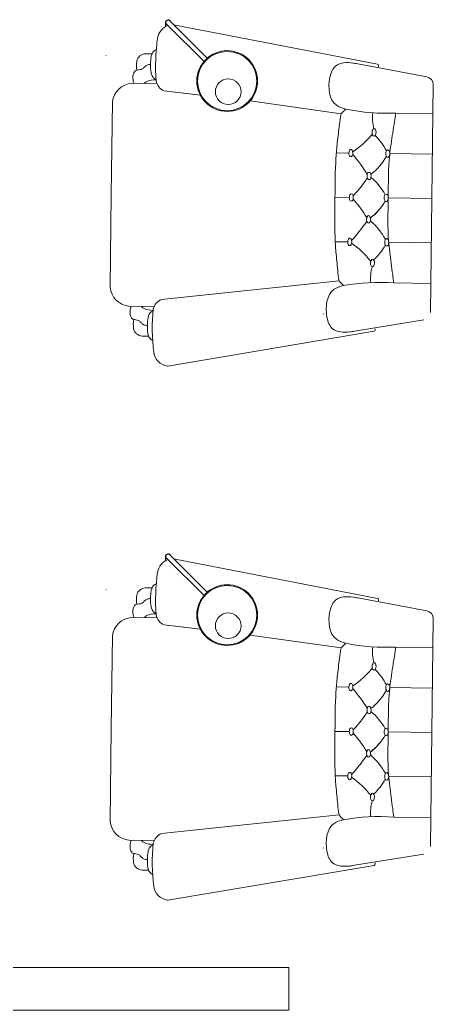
# Model space of a CAD drawing. Header units: centimetres. Extents: x -72470 to -43129, y -18750 to -16337.
# Drawn here: x -55441.2 to -55344.5, y -18414.4 to -18182.6 of the extents above; entities that cross this region are included whole.
import ezdxf

# ---------------------------------------------------------------- set-up
doc = ezdxf.new("R2010")
doc.units = ezdxf.units.CM
doc.header["$MEASUREMENT"] = 0
doc.layers.add('TEFRIS', color=30, linetype='Continuous', lineweight=9)

msp = doc.modelspace()

# ---------------------------------------------------------------- linework, layer by layer
at = {"layer": 'TEFRIS', "color": 0, "linetype": 'Continuous'}
for p, q in [((-55407.09, -18183.23), (-55407.1, -18184.2)), ((-55398.06, -18192.41), (-55406.85, -18183.63)), ((-55397.31, -18191.66), (-55406.1, -18182.87)), ((-55405.2, -18183.77), (-55357.51, -18193.04)), ((-55421.04, -18191.01), (-55421.02, -18190.99)), ((-55421.02, -18190.99), (-55421.04, -18191.01)), ((-55410.24, -18190.59), (-55411.77, -18190.58)), ((-55410.24, -18190.59), (-55411.77, -18190.58)), ((-55362.14, -18192.94), (-55346.01, -18195.97)), ((-55357.3, -18193.65), (-55357.29, -18193.3)), ((-55409.12, -18197.57), (-55415.01, -18197.5)), ((-55409.12, -18197.57), (-55415.01, -18197.5)), ((-55344.49, -18197.75), (-55344.78, -18224.45)), ((-55407.43, -18199.25), (-55398.88, -18200.26)), ((-55407.43, -18199.25), (-55398.97, -18200.25)), ((-55419.51, -18201.81), (-55419.78, -18223.53)), ((-55419.51, -18201.81), (-55419.78, -18223.53)), ((-55387.31, -18201.63), (-55366.02, -18204.63)), ((-55353.19, -18204.46), (-55344.54, -18204.57)), ((-55364.22, -18213.82), (-55367.14, -18213.78)), ((-55344.66, -18214.06), (-55354.63, -18213.94)), ((-55354.63, -18213.94), (-55344.66, -18214.06)), ((-55420.05, -18245.24), (-55419.78, -18223.53)), ((-55420.05, -18245.24), (-55419.78, -18223.53)), ((-55364.11, -18224.21), (-55367.46, -18224.17)), ((-55364.11, -18224.21), (-55367.46, -18224.17)), ((-55364.11, -18224.21), (-55367.46, -18224.17)), ((-55364.11, -18224.21), (-55367.46, -18224.17)), ((-55355, -18224.32), (-55344.78, -18224.45)), ((-55355, -18224.32), (-55344.78, -18224.45)), ((-55355, -18224.32), (-55344.78, -18224.45)), ((-55355, -18224.32), (-55344.78, -18224.45)), ((-55355, -18224.32), (-55344.78, -18224.45)), ((-55355, -18224.32), (-55344.78, -18224.45)), ((-55355, -18224.32), (-55344.78, -18224.45)), ((-55355, -18224.32), (-55344.78, -18224.45)), ((-55355, -18224.32), (-55344.78, -18224.45)), ((-55355, -18224.32), (-55344.78, -18224.45)), ((-55355, -18224.32), (-55344.78, -18224.45)), ((-55355, -18224.32), (-55344.78, -18224.45)), ((-55355, -18224.32), (-55344.78, -18224.45)), ((-55355, -18224.32), (-55344.78, -18224.45)), ((-55355, -18224.32), (-55344.78, -18224.45)), ((-55355, -18224.32), (-55344.78, -18224.45)), ((-55345.15, -18251.14), (-55344.78, -18224.45)), ((-55364.47, -18234.59), (-55367.4, -18234.56)), ((-55344.91, -18234.83), (-55354.89, -18234.71)), ((-55354.88, -18234.71), (-55344.91, -18234.83)), ((-55356.93, -18238.46), (-55356.97, -18238.46)), ((-55356.97, -18238.46), (-55356.93, -18238.46)), ((-55408.03, -18248.1), (-55366.5, -18243.74)), ((-55353.68, -18244.22), (-55345.03, -18244.32)), ((-55409.76, -18249.73), (-55415.65, -18249.66)), ((-55370.17, -18251.5), (-55370.19, -18251.47)), ((-55370.19, -18251.47), (-55370.17, -18251.5)), ((-55362.91, -18255.52), (-55346.71, -18252.88)), ((-55411.05, -18256.68), (-55412.58, -18256.66)), ((-55406.59, -18263.69), (-55358.28, -18255.54)), ((-55358.05, -18254.93), (-55358.05, -18255.28)), ((-55397.31, -18316.66), (-55406.1, -18307.87)), ((-55407.09, -18308.23), (-55407.1, -18309.2)), ((-55398.06, -18317.41), (-55406.85, -18308.63)), ((-55405.2, -18308.77), (-55357.51, -18318.04)), ((-55421.04, -18316.01), (-55421.02, -18315.99)), ((-55421.02, -18315.99), (-55421.04, -18316.01)), ((-55410.24, -18315.59), (-55411.77, -18315.58)), ((-55410.24, -18315.59), (-55411.77, -18315.58)), ((-55362.14, -18317.94), (-55346.01, -18320.97)), ((-55357.3, -18318.65), (-55357.29, -18318.3)), ((-55409.12, -18322.57), (-55415.01, -18322.5)), ((-55409.12, -18322.57), (-55415.01, -18322.5)), ((-55344.49, -18322.75), (-55344.78, -18349.45)), ((-55407.43, -18324.25), (-55398.88, -18325.26)), ((-55407.43, -18324.25), (-55398.97, -18325.25)), ((-55419.51, -18326.81), (-55419.78, -18348.53)), ((-55419.51, -18326.81), (-55419.78, -18348.53)), ((-55387.31, -18326.63), (-55366.02, -18329.63)), ((-55353.19, -18329.46), (-55344.54, -18329.57)), ((-55364.22, -18338.82), (-55367.14, -18338.78)), ((-55344.66, -18339.06), (-55354.63, -18338.94)), ((-55354.63, -18338.94), (-55344.66, -18339.06)), ((-55420.05, -18370.24), (-55419.78, -18348.53)), ((-55420.05, -18370.24), (-55419.78, -18348.53)), ((-55364.11, -18349.21), (-55367.46, -18349.17)), ((-55364.11, -18349.21), (-55367.46, -18349.17)), ((-55364.11, -18349.21), (-55367.46, -18349.17)), ((-55364.11, -18349.21), (-55367.46, -18349.17)), ((-55355, -18349.32), (-55344.78, -18349.45)), ((-55355, -18349.32), (-55344.78, -18349.45)), ((-55355, -18349.32), (-55344.78, -18349.45)), ((-55355, -18349.32), (-55344.78, -18349.45)), ((-55355, -18349.32), (-55344.78, -18349.45)), ((-55355, -18349.32), (-55344.78, -18349.45)), ((-55355, -18349.32), (-55344.78, -18349.45)), ((-55355, -18349.32), (-55344.78, -18349.45)), ((-55355, -18349.32), (-55344.78, -18349.45)), ((-55355, -18349.32), (-55344.78, -18349.45)), ((-55355, -18349.32), (-55344.78, -18349.45)), ((-55355, -18349.32), (-55344.78, -18349.45)), ((-55355, -18349.32), (-55344.78, -18349.45)), ((-55355, -18349.32), (-55344.78, -18349.45)), ((-55355, -18349.32), (-55344.78, -18349.45)), ((-55355, -18349.32), (-55344.78, -18349.45)), ((-55345.15, -18376.14), (-55344.78, -18349.45)), ((-55364.47, -18359.59), (-55367.4, -18359.56)), ((-55344.91, -18359.83), (-55354.89, -18359.71)), ((-55354.88, -18359.71), (-55344.91, -18359.83)), ((-55356.93, -18363.46), (-55356.97, -18363.46)), ((-55356.97, -18363.46), (-55356.93, -18363.46)), ((-55408.03, -18373.1), (-55366.5, -18368.74)), ((-55353.68, -18369.22), (-55345.03, -18369.32)), ((-55409.76, -18374.73), (-55415.65, -18374.66)), ((-55370.17, -18376.5), (-55370.19, -18376.47)), ((-55370.19, -18376.47), (-55370.17, -18376.5)), ((-55362.91, -18380.52), (-55346.71, -18377.88)), ((-55411.05, -18381.68), (-55412.58, -18381.66)), ((-55406.59, -18388.69), (-55358.28, -18380.54)), ((-55358.05, -18379.93), (-55358.05, -18380.28)), ((-55578.29, -18404.44), (-55378.29, -18404.44)), ((-55378.29, -18404.44), (-55378.29, -18414.44)), ((-55578.29, -18414.44), (-55378.29, -18414.44))]:
    msp.add_line(p, q, dxfattribs=at)
for centre, radius in [((-55392.67, -18196.96), 7.11), ((-55392.67, -18196.96), 6.93), ((-55392.44, -18199.46), 3), ((-55392.67, -18321.96), 7.11), ((-55392.67, -18321.96), 6.93), ((-55392.44, -18324.46), 3)]:
    msp.add_circle(centre, radius, dxfattribs=at)
for centre, radius, start, end in [((-55406.48, -18183.24), 0.61, 14.606, 252.4442), ((-55406.48, -18183.25), 0.533, 45.0338, 225.0338), ((-55405.12, -18187.54), 3.88, 111.6356, 170.7089), ((-55362.81, -18193.66), 46.62, 171.6806, 184.0411), ((-55362.81, -18193.66), 46.62, 171.6806, 184.0411), ((-55411.68, -18192.75), 2.17, 92.4185, 168.0967), ((-55411.68, -18192.75), 2.17, 92.4185, 168.0967), ((-55407.22, -18193.45), 6.68, 170.0937, 188.4978), ((-55407.22, -18193.45), 6.68, 170.0937, 188.4978), ((-55357.56, -18193.3), 0.267, 359.2957, 79.8669), ((-55346.27, -18197.73), 1.78, 359.3696, 81.6735), ((-55414.57, -18202.46), 4.98, 95.0614, 172.4578), ((-55414.57, -18202.46), 4.98, 95.0614, 172.4578), ((-55406.17, -18196.28), 3.22, 191.7932, 246.889), ((-55406.17, -18196.28), 3.22, 191.7932, 246.889), ((-55355.28, -18214.24), 14.41, 132.1371, 138.192), ((-55355.3, -18155.5), 49.01, 258.641, 272.4611), ((-55348.91, -18205.62), 9.77, 172.8406, 194.7253), ((-55375.07, -18195.96), 21.15, 303.8122, 320.5526), ((-55368.27, -18220.04), 14.52, 27.7043, 45.2955), ((-55392.89, -18239.7), 39.08, 32.4101, 40.8154), ((-55368.12, -18207.51), 14.52, 308.6458, 330.8872), ((-55379.41, -18207.66), 22.87, 315.0953, 328.5273), ((-55368.24, -18230.58), 14.37, 29.2352, 50.2572), ((-55380.07, -18240.47), 23.12, 29.8645, 43.2245), ((-55379.82, -18240.38), 22.87, 30.0642, 43.4962), ((-55368.24, -18217.71), 14.52, 308.6458, 329.5578), ((-55368.08, -18217.74), 14.37, 308.3343, 329.3563), ((-55392.5, -18208.01), 39.08, 317.776, 326.1814), ((-55368.52, -18240.81), 14.52, 27.7043, 49.9457), ((-55375.76, -18252.18), 21.15, 38.0389, 54.7793), ((-55368.37, -18228.28), 14.52, 313.296, 330.8872), ((-55349.37, -18243.17), 9.77, 163.8661, 185.7509), ((-55415.09, -18244.71), 4.98, 186.1337, 263.5301), ((-55355.53, -18234.4), 14.41, 220.3995, 226.4544), ((-55356.99, -18293.12), 49.01, 86.1303, 99.9504), ((-55406.84, -18251.09), 3.22, 111.7025, 166.7983), ((-55363.57, -18254.79), 46.62, 174.5504, 186.9109), ((-55407.96, -18253.9), 6.68, 170.0937, 188.4978), ((-55412.44, -18254.49), 2.17, 190.4948, 266.173), ((-55358.32, -18255.27), 0.267, 278.7246, 359.2957), ((-55406.01, -18259.86), 3.88, 187.8826, 260.681), ((-55406.48, -18308.24), 0.61, 14.606, 252.4442), ((-55406.48, -18308.25), 0.533, 45.0338, 225.0338), ((-55405.12, -18312.54), 3.88, 111.6356, 170.7089), ((-55362.81, -18318.66), 46.62, 171.6806, 184.0411), ((-55362.81, -18318.66), 46.62, 171.6806, 184.0411), ((-55411.68, -18317.75), 2.17, 92.4185, 168.0967), ((-55411.68, -18317.75), 2.17, 92.4185, 168.0967), ((-55407.22, -18318.45), 6.68, 170.0937, 188.4978), ((-55407.22, -18318.45), 6.68, 170.0937, 188.4978), ((-55357.56, -18318.3), 0.267, 359.2957, 79.8669), ((-55346.27, -18322.73), 1.78, 359.3696, 81.6735), ((-55414.57, -18327.46), 4.98, 95.0614, 172.4578), ((-55414.57, -18327.46), 4.98, 95.0614, 172.4578), ((-55406.17, -18321.28), 3.22, 191.7932, 246.889), ((-55406.17, -18321.28), 3.22, 191.7932, 246.889), ((-55355.28, -18339.24), 14.41, 132.1371, 138.192), ((-55355.3, -18280.5), 49.01, 258.641, 272.4611), ((-55348.91, -18330.62), 9.77, 172.8406, 194.7253), ((-55375.07, -18320.96), 21.15, 303.8122, 320.5526), ((-55368.27, -18345.04), 14.52, 27.7043, 45.2955), ((-55392.89, -18364.7), 39.08, 32.4101, 40.8154), ((-55368.12, -18332.51), 14.52, 308.6458, 330.8872), ((-55379.41, -18332.66), 22.87, 315.0953, 328.5273), ((-55368.24, -18355.58), 14.37, 29.2352, 50.2572), ((-55380.07, -18365.47), 23.12, 29.8645, 43.2245), ((-55379.82, -18365.38), 22.87, 30.0642, 43.4962), ((-55368.24, -18342.71), 14.52, 308.6458, 329.5578), ((-55368.08, -18342.74), 14.37, 308.3343, 329.3563), ((-55392.5, -18333.01), 39.08, 317.776, 326.1814), ((-55368.52, -18365.81), 14.52, 27.7043, 49.9457), ((-55375.76, -18377.18), 21.15, 38.0389, 54.7793), ((-55368.37, -18353.28), 14.52, 313.296, 330.8872), ((-55349.37, -18368.17), 9.77, 163.8661, 185.7509), ((-55415.09, -18369.71), 4.98, 186.1337, 263.5301), ((-55355.53, -18359.4), 14.41, 220.3995, 226.4544), ((-55356.99, -18418.12), 49.01, 86.1303, 99.9504), ((-55406.84, -18376.09), 3.22, 111.7025, 166.7983), ((-55363.57, -18379.79), 46.62, 174.5504, 186.9109), ((-55407.96, -18378.9), 6.68, 170.0937, 188.4978), ((-55412.44, -18379.49), 2.17, 190.4948, 266.173), ((-55358.32, -18380.27), 0.267, 278.7246, 359.2957), ((-55406.01, -18384.86), 3.88, 187.8826, 260.681)]:
    msp.add_arc(centre, radius, start, end, dxfattribs=at)
for centre, major_axis in [((-55358.32, -18208.98), (0.011, 0.891)), ((-55355.1, -18213.93), (0.011, 0.891)), ((-55359.49, -18219.18), (0.011, 0.891)), ((-55364, -18234.6), (-0.011, -0.891)), ((-55358.32, -18333.98), (0.011, 0.891)), ((-55355.1, -18338.93), (0.011, 0.891)), ((-55359.49, -18344.18), (0.011, 0.891)), ((-55364, -18359.6), (-0.011, -0.891))]:
    msp.add_ellipse(centre, major_axis=major_axis, ratio=0.528462, dxfattribs=at)
at = {"layer": 'TEFRIS', "color": 0, "linetype": 'Continuous', "extrusion": (0, 0, -1)}
for centre, major_axis in [((-55363.75, -18213.83), (0.011, 0.891)), ((-55359.61, -18229.35), (-0.011, -0.891)), ((-55355.35, -18234.71), (-0.011, -0.891)), ((-55358.69, -18239.57), (-0.011, -0.891)), ((-55363.75, -18338.83), (0.011, 0.891)), ((-55359.61, -18354.35), (-0.011, -0.891)), ((-55355.35, -18359.71), (-0.011, -0.891)), ((-55358.69, -18364.57), (-0.011, -0.891))]:
    msp.add_ellipse(centre, major_axis=major_axis, ratio=0.528462, dxfattribs=at)
for centre, major_axis in [((-55363.64, -18224.22), (0.011, 0.891)), ((-55363.64, -18224.22), (0.011, 0.891)), ((-55355.47, -18224.32), (-0.011, -0.891)), ((-55355.47, -18224.32), (-0.011, -0.891)), ((-55363.64, -18349.22), (0.011, 0.891)), ((-55363.64, -18349.22), (0.011, 0.891)), ((-55355.47, -18349.32), (-0.011, -0.891)), ((-55355.47, -18349.32), (-0.011, -0.891))]:
    msp.add_ellipse(centre, major_axis=major_axis, ratio=0.528462, start_param=4.712389, end_param=7.853982, dxfattribs=at)
at = {"layer": 'TEFRIS', "color": 0, "linetype": 'Continuous'}
for centre, major_axis in [((-55363.64, -18224.22), (-0.011, -0.891)), ((-55363.64, -18224.22), (-0.011, -0.891)), ((-55355.47, -18224.32), (0.011, 0.891)), ((-55355.47, -18224.32), (0.011, 0.891)), ((-55363.64, -18349.22), (-0.011, -0.891)), ((-55363.64, -18349.22), (-0.011, -0.891)), ((-55355.47, -18349.32), (0.011, 0.891)), ((-55355.47, -18349.32), (0.011, 0.891))]:
    msp.add_ellipse(centre, major_axis=major_axis, ratio=0.528462, start_param=4.712389, end_param=7.853982, dxfattribs=at)
for points, knots in [([(-55409.27, -18189.66), (-55409.36, -18189.69), (-55409.73, -18189.83), (-55410.21, -18190.38), (-55410.54, -18191.55), (-55410.58, -18192.46), (-55410.6, -18193.08)], [0.35656, 0.35656, 0.35656, 0.35656, 0.689135, 1.682823, 2.666935, 4.752611, 4.752611, 4.752611, 4.752611]), ([(-55409.27, -18189.66), (-55409.36, -18189.69), (-55409.73, -18189.83), (-55410.21, -18190.38), (-55410.54, -18191.55), (-55410.58, -18192.46), (-55410.6, -18193.08)], [0.35656, 0.35656, 0.35656, 0.35656, 0.689135, 1.682823, 2.666935, 4.752611, 4.752611, 4.752611, 4.752611]), ([(-55410.6, -18193.08), (-55410.89, -18193.1), (-55411.41, -18193.16), (-55412.03, -18193.64), (-55412.45, -18194.13), (-55413.06, -18194.33), (-55413.49, -18194.38), (-55413.78, -18194.43), (-55413.83, -18194.44)], [0.305843, 0.305843, 0.305843, 0.305843, 1.255346, 2.040427, 2.89202, 3.384438, 4.174918, 4.355007, 4.355007, 4.355007, 4.355007]), ([(-55410.6, -18193.08), (-55410.89, -18193.1), (-55411.41, -18193.16), (-55412.03, -18193.64), (-55412.45, -18194.13), (-55413.06, -18194.33), (-55413.49, -18194.38), (-55413.78, -18194.43), (-55413.83, -18194.44)], [0.305843, 0.305843, 0.305843, 0.305843, 1.255346, 2.040427, 2.89202, 3.384438, 4.174918, 4.355007, 4.355007, 4.355007, 4.355007]), ([(-55409.36, -18196.53), (-55409.45, -18196.5), (-55409.81, -18196.35), (-55410.28, -18195.79), (-55410.58, -18194.61), (-55410.59, -18193.7), (-55410.6, -18193.08)], [0.372389, 0.372389, 0.372389, 0.372389, 0.689135, 1.682823, 2.666935, 4.752611, 4.752611, 4.752611, 4.752611]), ([(-55409.36, -18196.53), (-55409.45, -18196.5), (-55409.81, -18196.35), (-55410.28, -18195.79), (-55410.58, -18194.61), (-55410.59, -18193.7), (-55410.6, -18193.08)], [0.372389, 0.372389, 0.372389, 0.372389, 0.689135, 1.682823, 2.666935, 4.752611, 4.752611, 4.752611, 4.752611]), ([(-55413.83, -18194.44), (-55413.95, -18194.48), (-55414.26, -18194.6), (-55414.63, -18195.16), (-55414.78, -18195.99), (-55414.68, -18196.82), (-55414.55, -18197.33), (-55414.47, -18197.51)], [0, 0, 0, 0, 0.427423, 1.095062, 2.135609, 3.247139, 3.888617, 3.888617, 3.888617, 3.888617]), ([(-55413.83, -18194.44), (-55413.95, -18194.48), (-55414.26, -18194.6), (-55414.63, -18195.16), (-55414.78, -18195.99), (-55414.68, -18196.82), (-55414.55, -18197.33), (-55414.47, -18197.51)], [0, 0, 0, 0, 0.427423, 1.095062, 2.135609, 3.247139, 3.888617, 3.888617, 3.888617, 3.888617]), ([(-55409.35, -18196.66), (-55410.1, -18196.65), (-55411.05, -18196.74), (-55411.87, -18197.31), (-55412.07, -18197.51), (-55412.1, -18197.54)], [1.067319, 1.067319, 1.067319, 1.067319, 3.490275, 4.275356, 4.417413, 4.417413, 4.417413, 4.417413]), ([(-55409.35, -18196.66), (-55410.1, -18196.65), (-55411.05, -18196.74), (-55411.87, -18197.31), (-55412.07, -18197.51), (-55412.1, -18197.54)], [1.067319, 1.067319, 1.067319, 1.067319, 3.490275, 4.275356, 4.417413, 4.417413, 4.417413, 4.417413]), ([(-55366.02, -18204.63), (-55366.21, -18205.46), (-55366.46, -18207.74), (-55366.92, -18211.17), (-55367.42, -18216.84), (-55367.44, -18221.09), (-55367.46, -18224.17)], [7.842946, 7.842946, 7.842946, 7.842946, 10.726144, 15.564237, 19.542398, 29.913928, 29.913928, 29.913928, 29.913928]), ([(-55355, -18224.32), (-55354.99, -18220.96), (-55354.99, -18216.74), (-55354.26, -18210.8), (-55353.68, -18207.55), (-55353.31, -18205.13), (-55353.19, -18204.46)], [0, 0, 0, 0, 11.31753, 14.215288, 20.189944, 22.471644, 22.471644, 22.471644, 22.471644]), ([(-55366.51, -18243.74), (-55366.67, -18242.91), (-55366.87, -18240.65), (-55367.24, -18237.21), (-55367.6, -18231.52), (-55367.52, -18227.26), (-55367.46, -18224.17)], [7.883801, 7.883801, 7.883801, 7.883801, 10.726144, 15.564237, 19.542398, 29.954825, 29.954825, 29.954825, 29.954825]), ([(-55355, -18224.32), (-55355.08, -18227.69), (-55355.18, -18231.92), (-55354.59, -18237.89), (-55354.1, -18241.15), (-55353.79, -18243.56), (-55353.69, -18244.22)], [0, 0, 0, 0, 11.358421, 14.256179, 20.230836, 22.470635, 22.470635, 22.470635, 22.470635]), ([(-55414.55, -18252.75), (-55414.67, -18252.7), (-55414.97, -18252.58), (-55415.33, -18252.01), (-55415.45, -18251.17), (-55415.34, -18250.35), (-55415.19, -18249.84), (-55415.11, -18249.67)], [0, 0, 0, 0, 0.427423, 1.095062, 2.135609, 3.247139, 3.888617, 3.888617, 3.888617, 3.888617]), ([(-55410.02, -18250.64), (-55410.76, -18250.63), (-55411.71, -18250.52), (-55412.52, -18249.92), (-55412.72, -18249.73), (-55412.75, -18249.69)], [1.067319, 1.067319, 1.067319, 1.067319, 3.490275, 4.275356, 4.417413, 4.417413, 4.417413, 4.417413]), ([(-55410.03, -18250.77), (-55410.12, -18250.8), (-55410.48, -18250.94), (-55410.97, -18251.49), (-55411.29, -18252.66), (-55411.33, -18253.57), (-55411.35, -18254.19)], [0.372389, 0.372389, 0.372389, 0.372389, 0.689135, 1.682823, 2.666935, 4.752611, 4.752611, 4.752611, 4.752611]), ([(-55411.35, -18254.19), (-55411.64, -18254.17), (-55412.15, -18254.09), (-55412.77, -18253.59), (-55413.17, -18253.09), (-55413.78, -18252.87), (-55414.21, -18252.82), (-55414.49, -18252.76), (-55414.55, -18252.75)], [0.305843, 0.305843, 0.305843, 0.305843, 1.255346, 2.040427, 2.89202, 3.384438, 4.174918, 4.355007, 4.355007, 4.355007, 4.355007]), ([(-55410.1, -18257.64), (-55410.2, -18257.61), (-55410.56, -18257.46), (-55411.03, -18256.9), (-55411.33, -18255.72), (-55411.34, -18254.81), (-55411.35, -18254.19)], [0.35656, 0.35656, 0.35656, 0.35656, 0.689135, 1.682823, 2.666935, 4.752611, 4.752611, 4.752611, 4.752611]), ([(-55409.27, -18314.66), (-55409.36, -18314.69), (-55409.73, -18314.83), (-55410.21, -18315.38), (-55410.54, -18316.55), (-55410.58, -18317.46), (-55410.6, -18318.08)], [0.35656, 0.35656, 0.35656, 0.35656, 0.689135, 1.682823, 2.666935, 4.752611, 4.752611, 4.752611, 4.752611]), ([(-55409.27, -18314.66), (-55409.36, -18314.69), (-55409.73, -18314.83), (-55410.21, -18315.38), (-55410.54, -18316.55), (-55410.58, -18317.46), (-55410.6, -18318.08)], [0.35656, 0.35656, 0.35656, 0.35656, 0.689135, 1.682823, 2.666935, 4.752611, 4.752611, 4.752611, 4.752611]), ([(-55413.83, -18319.44), (-55413.95, -18319.48), (-55414.26, -18319.6), (-55414.63, -18320.16), (-55414.78, -18320.99), (-55414.68, -18321.82), (-55414.55, -18322.33), (-55414.47, -18322.51)], [0, 0, 0, 0, 0.427423, 1.095062, 2.135609, 3.247139, 3.888617, 3.888617, 3.888617, 3.888617]), ([(-55413.83, -18319.44), (-55413.95, -18319.48), (-55414.26, -18319.6), (-55414.63, -18320.16), (-55414.78, -18320.99), (-55414.68, -18321.82), (-55414.55, -18322.33), (-55414.47, -18322.51)], [0, 0, 0, 0, 0.427423, 1.095062, 2.135609, 3.247139, 3.888617, 3.888617, 3.888617, 3.888617]), ([(-55410.6, -18318.08), (-55410.89, -18318.1), (-55411.41, -18318.16), (-55412.03, -18318.64), (-55412.45, -18319.13), (-55413.06, -18319.33), (-55413.49, -18319.38), (-55413.78, -18319.43), (-55413.83, -18319.44)], [0.305843, 0.305843, 0.305843, 0.305843, 1.255346, 2.040427, 2.89202, 3.384438, 4.174918, 4.355007, 4.355007, 4.355007, 4.355007]), ([(-55410.6, -18318.08), (-55410.89, -18318.1), (-55411.41, -18318.16), (-55412.03, -18318.64), (-55412.45, -18319.13), (-55413.06, -18319.33), (-55413.49, -18319.38), (-55413.78, -18319.43), (-55413.83, -18319.44)], [0.305843, 0.305843, 0.305843, 0.305843, 1.255346, 2.040427, 2.89202, 3.384438, 4.174918, 4.355007, 4.355007, 4.355007, 4.355007]), ([(-55409.36, -18321.53), (-55409.45, -18321.5), (-55409.81, -18321.35), (-55410.28, -18320.79), (-55410.58, -18319.61), (-55410.59, -18318.7), (-55410.6, -18318.08)], [0.372389, 0.372389, 0.372389, 0.372389, 0.689135, 1.682823, 2.666935, 4.752611, 4.752611, 4.752611, 4.752611]), ([(-55409.36, -18321.53), (-55409.45, -18321.5), (-55409.81, -18321.35), (-55410.28, -18320.79), (-55410.58, -18319.61), (-55410.59, -18318.7), (-55410.6, -18318.08)], [0.372389, 0.372389, 0.372389, 0.372389, 0.689135, 1.682823, 2.666935, 4.752611, 4.752611, 4.752611, 4.752611]), ([(-55409.35, -18321.66), (-55410.1, -18321.65), (-55411.05, -18321.74), (-55411.87, -18322.31), (-55412.07, -18322.51), (-55412.1, -18322.54)], [1.067319, 1.067319, 1.067319, 1.067319, 3.490275, 4.275356, 4.417413, 4.417413, 4.417413, 4.417413]), ([(-55409.35, -18321.66), (-55410.1, -18321.65), (-55411.05, -18321.74), (-55411.87, -18322.31), (-55412.07, -18322.51), (-55412.1, -18322.54)], [1.067319, 1.067319, 1.067319, 1.067319, 3.490275, 4.275356, 4.417413, 4.417413, 4.417413, 4.417413]), ([(-55366.02, -18329.63), (-55366.21, -18330.46), (-55366.46, -18332.74), (-55366.92, -18336.17), (-55367.42, -18341.84), (-55367.44, -18346.09), (-55367.46, -18349.17)], [7.842946, 7.842946, 7.842946, 7.842946, 10.726144, 15.564237, 19.542398, 29.913928, 29.913928, 29.913928, 29.913928]), ([(-55355, -18349.32), (-55354.99, -18345.96), (-55354.99, -18341.74), (-55354.26, -18335.8), (-55353.68, -18332.55), (-55353.31, -18330.13), (-55353.19, -18329.46)], [0, 0, 0, 0, 11.31753, 14.215288, 20.189944, 22.471644, 22.471644, 22.471644, 22.471644]), ([(-55366.51, -18368.74), (-55366.67, -18367.91), (-55366.87, -18365.65), (-55367.24, -18362.21), (-55367.6, -18356.52), (-55367.52, -18352.26), (-55367.46, -18349.17)], [7.883801, 7.883801, 7.883801, 7.883801, 10.726144, 15.564237, 19.542398, 29.954825, 29.954825, 29.954825, 29.954825]), ([(-55355, -18349.32), (-55355.08, -18352.69), (-55355.18, -18356.92), (-55354.59, -18362.89), (-55354.1, -18366.15), (-55353.79, -18368.56), (-55353.69, -18369.22)], [0, 0, 0, 0, 11.358421, 14.256179, 20.230836, 22.470635, 22.470635, 22.470635, 22.470635]), ([(-55414.55, -18377.75), (-55414.67, -18377.7), (-55414.97, -18377.58), (-55415.33, -18377.01), (-55415.45, -18376.17), (-55415.34, -18375.35), (-55415.19, -18374.84), (-55415.11, -18374.67)], [0, 0, 0, 0, 0.427423, 1.095062, 2.135609, 3.247139, 3.888617, 3.888617, 3.888617, 3.888617]), ([(-55410.02, -18375.64), (-55410.76, -18375.63), (-55411.71, -18375.52), (-55412.52, -18374.92), (-55412.72, -18374.73), (-55412.75, -18374.69)], [1.067319, 1.067319, 1.067319, 1.067319, 3.490275, 4.275356, 4.417413, 4.417413, 4.417413, 4.417413]), ([(-55410.03, -18375.77), (-55410.12, -18375.8), (-55410.48, -18375.94), (-55410.97, -18376.49), (-55411.29, -18377.66), (-55411.33, -18378.57), (-55411.35, -18379.19)], [0.372389, 0.372389, 0.372389, 0.372389, 0.689135, 1.682823, 2.666935, 4.752611, 4.752611, 4.752611, 4.752611]), ([(-55411.35, -18379.19), (-55411.64, -18379.17), (-55412.15, -18379.09), (-55412.77, -18378.59), (-55413.17, -18378.09), (-55413.78, -18377.87), (-55414.21, -18377.82), (-55414.49, -18377.76), (-55414.55, -18377.75)], [0.305843, 0.305843, 0.305843, 0.305843, 1.255346, 2.040427, 2.89202, 3.384438, 4.174918, 4.355007, 4.355007, 4.355007, 4.355007]), ([(-55410.1, -18382.64), (-55410.2, -18382.61), (-55410.56, -18382.46), (-55411.03, -18381.9), (-55411.33, -18380.72), (-55411.34, -18379.81), (-55411.35, -18379.19)], [0.35656, 0.35656, 0.35656, 0.35656, 0.689135, 1.682823, 2.666935, 4.752611, 4.752611, 4.752611, 4.752611])]:
    msp.add_open_spline(points, degree=3, knots=knots, dxfattribs=at)
for points in [[(-55364.95, -18203.55), (-55367.11, -18202.63), (-55368.64, -18196.03), (-55367.27, -18193.4), (-55363.22, -18192.75), (-55362.14, -18192.94)], [(-55365.46, -18244.84), (-55367.64, -18245.71), (-55369.33, -18252.27), (-55368.03, -18254.94), (-55363.99, -18255.69), (-55362.91, -18255.52)], [(-55364.95, -18328.55), (-55367.11, -18327.63), (-55368.64, -18321.03), (-55367.27, -18318.4), (-55363.22, -18317.75), (-55362.14, -18317.94)], [(-55365.46, -18369.84), (-55367.64, -18370.71), (-55369.33, -18377.27), (-55368.03, -18379.94), (-55363.99, -18380.69), (-55362.91, -18380.52)]]:
    msp.add_spline(points, degree=3, dxfattribs=at)

doc.saveas('drawing.dxf')
